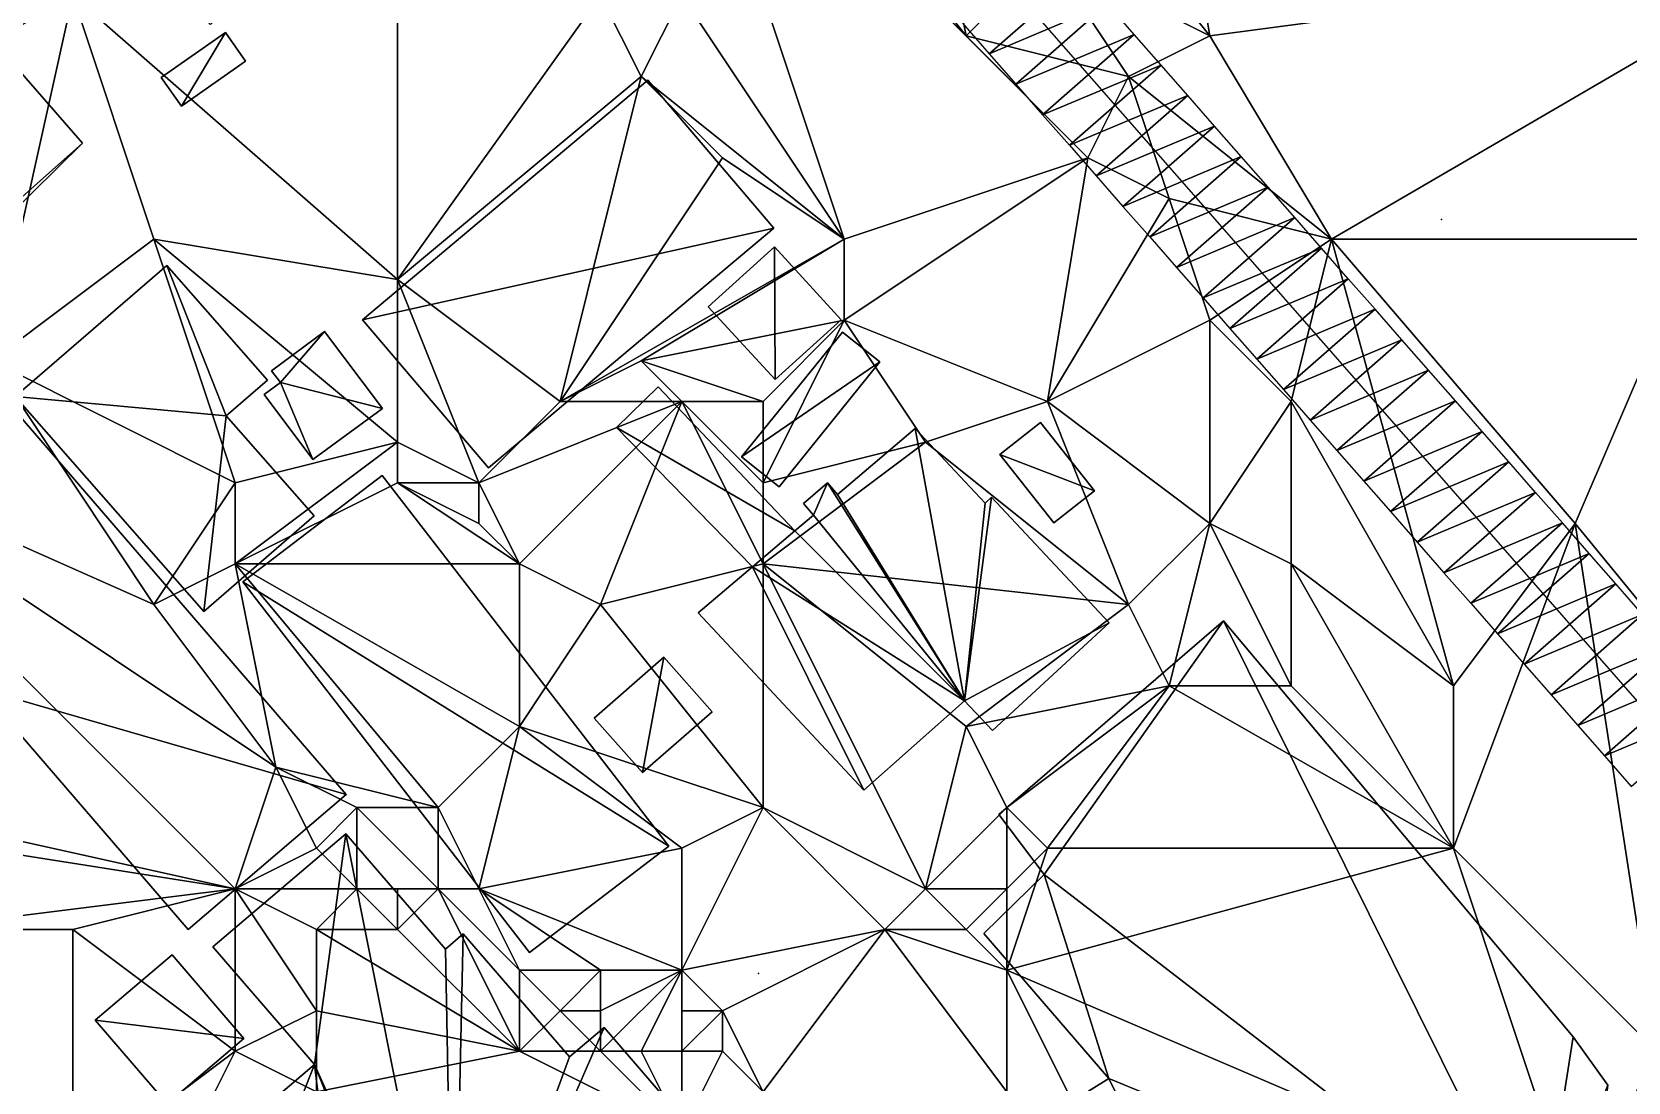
# Model space of a CAD drawing. Header units: metres. Extents: x -1103 to 901, y -902 to 905.
# Drawn here: x -180 to -101.4, y 326.5 to 378.2 of the extents above; entities that cross this region are included whole.
import ezdxf

# ---------------------------------------------------------------- set-up
doc = ezdxf.new("R2010")
doc.units = ezdxf.units.M
for name, color, linetype in [('OSM_BUILDING_FOOTPRINTS', 7, 'CONTINUOUS'), ('OSM_BUILDING_ROOFS', 1, 'CONTINUOUS'), ('OSM_BUILDING_WALLS', 8, 'CONTINUOUS'), ('OSM_ROAD_AXES', 2, 'CONTINUOUS'), ('OSM_ROAD_SURFACE', 9, 'CONTINUOUS'), ('OSM_TERRAIN', 3, 'CONTINUOUS'), ('OSM_TREES', 3, 'CONTINUOUS')]:
    doc.layers.add(name, color=color, linetype=linetype)

msp = doc.modelspace()

# ---------------------------------------------------------------- linework, layer by layer
at = {"layer": 'OSM_BUILDING_FOOTPRINTS'}
for points in [[(-209.094, 395.79, 10.701), (-196.459, 406.705, 10.701), (-189.794, 413.031, 10.701), (-185.638, 415.762, 10.701), (-183.195, 416.127, 10.701), (-180, 414.579, 10.701), (-178.187, 413.186, 10.701), (-159.882, 388.757, 10.701), (-171.212, 378.56, 10.701), (-175.413, 383.614, 10.701), (-175.899, 383.448, 10.701), (-180.531, 389.155, 10.701), (-187.074, 383.68, 10.701), (-177.524, 372.721, 10.701), (-182.454, 367.866, 10.701), (-180.564, 365.367, 10.701), (-183.161, 363.232, 10.701), (-185.273, 365.864, 10.701), (-184.676, 366.362, 10.701), (-209.094, 395.79, 10.701)], [(-173.644, 375.961, 11.193), (-170.483, 378.173, 11.193), (-169.488, 376.757, 11.193), (-172.649, 374.546, 11.193), (-173.644, 375.961, 11.193)], [(-143.467, 368.53, 10.548), (-149.679, 375.818, 10.548), (-163.729, 364.029, 10.548), (-157.517, 356.73, 10.548), (-143.467, 368.53, 10.548)], [(-146.706, 364.67, 10.056), (-143.445, 367.623, 10.056), (-140.151, 364.029, 10.056), (-143.412, 361.076, 10.056), (-146.706, 364.67, 10.056)], [(-166.105, 354.363, 9.624), (-171.544, 349.652, 9.624), (-180.829, 360.246, 9.624), (-173.368, 366.705, 9.624), (-168.405, 361.054, 9.624), (-170.438, 359.295, 9.624), (-166.105, 354.363, 9.624)], [(-168.217, 361.518, 10.357), (-165.597, 363.454, 10.357), (-162.745, 359.66, 10.357), (-166.172, 357.139, 10.357), (-168.57, 360.346, 10.357), (-167.774, 360.932, 10.357), (-168.217, 361.518, 10.357)], [(-140.096, 363.42, 9.853), (-138.25, 361.961, 9.853), (-143.213, 355.801, 9.853), (-145.059, 357.272, 9.853), (-140.096, 363.42, 9.853)], [(-208.309, 342.253, 10.236), (-195.331, 327.235, 10.236), (-187.992, 333.484, 10.236), (-191.839, 337.929, 10.236), (-182.542, 345.848, 10.236), (-172.318, 334.003, 10.236), (-164.525, 340.65, 10.236), (-183.394, 362.491, 10.236), (-187.24, 359.207, 10.236), (-189.274, 361.573, 10.236), (-191.794, 359.428, 10.236), (-190.258, 357.647, 10.236), (-208.309, 342.253, 10.236)], [(-147.192, 349.586, 9.204), (-139.035, 340.86, 9.204), (-134.082, 345.262, 9.204), (-132.701, 343.791, 9.204), (-126.953, 349.099, 9.204), (-132.756, 355.292, 9.204), (-133.066, 354.993, 9.204), (-136.514, 358.676, 9.204), (-140.339, 355.414, 9.204), (-140.836, 355.989, 9.204), (-142.008, 354.982, 9.204), (-141.522, 354.407, 9.204), (-142.439, 353.633, 9.204), (-149.16, 360.722, 9.204), (-151.216, 358.72, 9.204), (-144.528, 351.853, 9.204), (-147.192, 349.586, 9.204)], [(-130.335, 358.964, 9.679), (-127.671, 355.602, 9.679), (-129.683, 354.031, 9.679), (-132.347, 357.382, 9.679), (-130.335, 358.964, 9.679)], [(-162.756, 356.354, 9.166), (-148.64, 338.095, 9.166), (-155.505, 332.864, 9.166), (-169.62, 351.123, 9.166), (-162.756, 356.354, 9.166)], [(-132.391, 339.666, 10.545), (-121.326, 349.199, 10.545), (-104.105, 328.717, 10.545), (-102.402, 326.34, 10.545), (-103.22, 320.202, 10.545), (-105.796, 317.935, 10.545), (-105.232, 317.459, 10.545), (-107.774, 315.546, 10.545), (-108.217, 315.734, 10.545), (-118.143, 307.672, 10.545), (-121.724, 311.653, 10.545), (-123.106, 310.426, 10.545), (-128.357, 317.15, 10.545), (-126.091, 319.372, 10.545), (-127.638, 321.02, 10.545), (-125.096, 322.867, 10.545), (-127.97, 326.041, 10.545), (-126.975, 326.66, 10.545), (-133.121, 333.793, 10.545), (-130.158, 336.713, 10.545), (-132.391, 339.666, 10.545)], [(-152.321, 344.41, 9.038), (-148.895, 347.407, 9.038), (-146.507, 344.72, 9.038), (-149.934, 341.723, 9.038), (-152.321, 344.41, 9.038)], [(-173.345, 325.411, 10.371), (-176.894, 329.525, 10.371), (-173.102, 332.754, 10.371), (-169.565, 328.629, 10.371), (-173.345, 325.411, 10.371)]]:
    msp.add_polyline3d(points, close=True, dxfattribs=at)
msp.add_polyline3d([(-189.296, 307.561, 10.468), (-166.094, 327.346, 10.468), (-171.102, 333.141, 10.468), (-164.547, 338.715, 10.468), (-159.639, 333.03, 10.468), (-158.766, 333.782, 10.468), (-153.537, 327.733, 10.468), (-151.835, 329.171, 10.468), (-146.507, 323, 10.468)], dxfattribs=at)
at = {"layer": 'OSM_BUILDING_ROOFS'}
for points in [[(-184.676, 366.362, 28.701), (-177.524, 372.721, 28.701), (-187.074, 383.68, 28.701)], [(-170.483, 378.173, 21.193), (-173.644, 375.961, 21.193), (-172.649, 374.546, 21.193)], [(-170.483, 378.173, 21.193), (-172.649, 374.546, 21.193), (-169.488, 376.757, 21.193)], [(-163.729, 364.029, 15.748), (-143.467, 368.53, 15.748), (-149.679, 375.818, 15.748)], [(-184.676, 366.362, 28.701), (-182.454, 367.866, 28.701), (-177.524, 372.721, 28.701)], [(-163.729, 364.029, 15.748), (-157.517, 356.73, 15.748), (-143.467, 368.53, 15.748)], [(-143.445, 367.623, 15.256), (-146.706, 364.67, 15.256), (-143.412, 361.076, 15.256)], [(-143.445, 367.623, 15.256), (-143.412, 361.076, 15.256), (-140.151, 364.029, 15.256)], [(-170.438, 359.295, 14.824), (-173.368, 366.705, 14.824), (-180.829, 360.246, 14.824)], [(-170.438, 359.295, 14.824), (-168.405, 361.054, 14.824), (-173.368, 366.705, 14.824)], [(-165.597, 363.454, 20.357), (-168.217, 361.518, 20.357), (-167.774, 360.932, 20.357)], [(-167.774, 360.932, 20.357), (-162.745, 359.66, 20.357), (-165.597, 363.454, 20.357)], [(-138.25, 361.961, 19.853), (-140.096, 363.42, 19.853), (-145.059, 357.272, 19.853)], [(-182.542, 345.848, 15.436), (-164.525, 340.65, 15.436), (-183.394, 362.491, 15.436)], [(-138.25, 361.961, 19.853), (-145.059, 357.272, 19.853), (-143.213, 355.801, 19.853)], [(-167.774, 360.932, 20.357), (-168.57, 360.346, 20.357), (-166.172, 357.139, 20.357)], [(-167.774, 360.932, 20.357), (-166.172, 357.139, 20.357), (-162.745, 359.66, 20.357)], [(-170.438, 359.295, 14.824), (-180.829, 360.246, 14.824), (-171.544, 349.652, 14.824)], [(-142.439, 353.633, 14.404), (-149.16, 360.722, 14.404), (-151.216, 358.72, 14.404)], [(-171.544, 349.652, 14.824), (-166.105, 354.363, 14.824), (-170.438, 359.295, 14.824)], [(-142.439, 353.633, 14.404), (-151.216, 358.72, 14.404), (-144.528, 351.853, 14.404)], [(-134.082, 345.262, 14.404), (-136.514, 358.676, 14.404), (-140.339, 355.414, 14.404)], [(-134.082, 345.262, 14.404), (-133.066, 354.993, 14.404), (-136.514, 358.676, 14.404)], [(-127.671, 355.602, 19.679), (-130.335, 358.964, 19.679), (-132.347, 357.382, 19.679)], [(-127.671, 355.602, 19.679), (-132.347, 357.382, 19.679), (-129.683, 354.031, 19.679)], [(-148.64, 338.095, 19.166), (-162.756, 356.354, 19.166), (-169.62, 351.123, 19.166)], [(-140.836, 355.989, 14.404), (-142.008, 354.982, 14.404), (-141.522, 354.407, 14.404)], [(-134.082, 345.262, 14.404), (-140.836, 355.989, 14.404), (-141.522, 354.407, 14.404)], [(-134.082, 345.262, 14.404), (-140.339, 355.414, 14.404), (-140.836, 355.989, 14.404)], [(-134.082, 345.262, 14.404), (-126.953, 349.099, 14.404), (-132.756, 355.292, 14.404)], [(-134.082, 345.262, 14.404), (-132.756, 355.292, 14.404), (-133.066, 354.993, 14.404)], [(-134.082, 345.262, 14.404), (-141.522, 354.407, 14.404), (-142.439, 353.633, 14.404)], [(-142.439, 353.633, 14.404), (-144.528, 351.853, 14.404), (-134.082, 345.262, 14.404)], [(-144.528, 351.853, 14.404), (-147.192, 349.586, 14.404), (-139.035, 340.86, 14.404)], [(-144.528, 351.853, 14.404), (-139.035, 340.86, 14.404), (-134.082, 345.262, 14.404)], [(-148.64, 338.095, 19.166), (-169.62, 351.123, 19.166), (-155.505, 332.864, 19.166)], [(-134.082, 345.262, 14.404), (-132.701, 343.791, 14.404), (-126.953, 349.099, 14.404)], [(-121.326, 349.199, 20.545), (-132.391, 339.666, 20.545), (-130.158, 336.713, 20.545)], [(-105.796, 317.935, 20.545), (-121.326, 349.199, 20.545), (-130.158, 336.713, 20.545)], [(-105.796, 317.935, 20.545), (-104.105, 328.717, 20.545), (-121.326, 349.199, 20.545)], [(-148.895, 347.407, 19.038), (-152.321, 344.41, 19.038), (-149.934, 341.723, 19.038)], [(-148.895, 347.407, 19.038), (-149.934, 341.723, 19.038), (-146.507, 344.72, 19.038)], [(-182.542, 345.848, 15.436), (-172.318, 334.003, 15.436), (-164.525, 340.65, 15.436)], [(-164.547, 338.715, 34.868), (-171.102, 333.141, 34.868), (-166.094, 327.346, 34.868)], [(-159.252, 312.129, 34.868), (-164.547, 338.715, 34.868), (-166.094, 327.346, 34.868)], [(-159.252, 312.129, 34.868), (-159.639, 333.03, 34.868), (-164.547, 338.715, 34.868)], [(-130.158, 336.713, 20.545), (-133.121, 333.793, 20.545), (-126.975, 326.66, 20.545)], [(-105.796, 317.935, 20.545), (-130.158, 336.713, 20.545), (-126.975, 326.66, 20.545)], [(-159.252, 312.129, 34.868), (-158.766, 333.782, 34.868), (-159.639, 333.03, 34.868)], [(-159.252, 312.129, 34.868), (-153.537, 327.733, 34.868), (-158.766, 333.782, 34.868)], [(-176.894, 329.525, 20.371), (-169.565, 328.629, 20.371), (-173.102, 332.754, 20.371)], [(-176.894, 329.525, 20.371), (-173.345, 325.411, 20.371), (-169.565, 328.629, 20.371)], [(-159.252, 312.129, 34.868), (-146.507, 323, 34.868), (-151.835, 329.171, 34.868)], [(-159.252, 312.129, 34.868), (-151.835, 329.171, 34.868), (-153.537, 327.733, 34.868)], [(-105.796, 317.935, 20.545), (-102.402, 326.34, 20.545), (-104.105, 328.717, 20.545)], [(-166.094, 327.346, 34.868), (-189.296, 307.561, 34.868), (-178.718, 295.319, 34.868)], [(-166.094, 327.346, 34.868), (-178.718, 295.319, 34.868), (-163.751, 308.081, 34.868)], [(-166.094, 327.346, 34.868), (-163.751, 308.081, 34.868), (-153.736, 296.48, 34.868)], [(-159.252, 312.129, 34.868), (-166.094, 327.346, 34.868), (-153.736, 296.48, 34.868)], [(-126.975, 326.66, 20.545), (-127.97, 326.041, 20.545), (-125.096, 322.867, 20.545)], [(-105.796, 317.935, 20.545), (-126.975, 326.66, 20.545), (-125.096, 322.867, 20.545)]]:
    msp.add_3dface(points, dxfattribs=at)
at = {"layer": 'OSM_BUILDING_WALLS'}
for points in [[(-177.524, 372.721, 10.701), (-187.074, 383.68, 10.701), (-187.074, 383.68, 28.701)], [(-177.524, 372.721, 10.701), (-187.074, 383.68, 28.701), (-177.524, 372.721, 28.701)], [(-170.483, 378.173, 11.193), (-173.644, 375.961, 11.193), (-173.644, 375.961, 21.193)], [(-170.483, 378.173, 11.193), (-173.644, 375.961, 21.193), (-170.483, 378.173, 21.193)], [(-169.488, 376.757, 11.193), (-170.483, 378.173, 11.193), (-170.483, 378.173, 21.193)], [(-169.488, 376.757, 11.193), (-170.483, 378.173, 21.193), (-169.488, 376.757, 21.193)], [(-172.649, 374.546, 11.193), (-169.488, 376.757, 11.193), (-169.488, 376.757, 21.193)], [(-172.649, 374.546, 11.193), (-169.488, 376.757, 21.193), (-172.649, 374.546, 21.193)], [(-173.644, 375.961, 11.193), (-172.649, 374.546, 11.193), (-172.649, 374.546, 21.193)], [(-173.644, 375.961, 11.193), (-172.649, 374.546, 21.193), (-173.644, 375.961, 21.193)], [(-149.679, 375.818, 10.548), (-163.729, 364.029, 10.548), (-163.729, 364.029, 15.748)], [(-149.679, 375.818, 10.548), (-163.729, 364.029, 15.748), (-149.679, 375.818, 15.748)], [(-143.467, 368.53, 10.548), (-149.679, 375.818, 10.548), (-149.679, 375.818, 15.748)], [(-143.467, 368.53, 10.548), (-149.679, 375.818, 15.748), (-143.467, 368.53, 15.748)], [(-182.454, 367.866, 10.701), (-177.524, 372.721, 10.701), (-177.524, 372.721, 28.701)], [(-182.454, 367.866, 10.701), (-177.524, 372.721, 28.701), (-182.454, 367.866, 28.701)], [(-157.517, 356.73, 10.548), (-143.467, 368.53, 10.548), (-143.467, 368.53, 15.748)], [(-157.517, 356.73, 10.548), (-143.467, 368.53, 15.748), (-157.517, 356.73, 15.748)], [(-143.445, 367.623, 10.056), (-146.706, 364.67, 10.056), (-146.706, 364.67, 15.256)], [(-143.445, 367.623, 10.056), (-146.706, 364.67, 15.256), (-143.445, 367.623, 15.256)], [(-140.151, 364.029, 10.056), (-143.445, 367.623, 10.056), (-143.445, 367.623, 15.256)], [(-140.151, 364.029, 10.056), (-143.445, 367.623, 15.256), (-140.151, 364.029, 15.256)], [(-173.368, 366.705, 9.624), (-180.829, 360.246, 9.624), (-180.829, 360.246, 14.824)], [(-173.368, 366.705, 9.624), (-180.829, 360.246, 14.824), (-173.368, 366.705, 14.824)], [(-168.405, 361.054, 9.624), (-173.368, 366.705, 9.624), (-173.368, 366.705, 14.824)], [(-168.405, 361.054, 9.624), (-173.368, 366.705, 14.824), (-168.405, 361.054, 14.824)], [(-163.729, 364.029, 10.548), (-157.517, 356.73, 10.548), (-157.517, 356.73, 15.748)], [(-163.729, 364.029, 10.548), (-157.517, 356.73, 15.748), (-163.729, 364.029, 15.748)], [(-146.706, 364.67, 10.056), (-143.412, 361.076, 10.056), (-143.412, 361.076, 15.256)], [(-146.706, 364.67, 10.056), (-143.412, 361.076, 15.256), (-146.706, 364.67, 15.256)], [(-143.412, 361.076, 10.056), (-140.151, 364.029, 10.056), (-140.151, 364.029, 15.256)], [(-143.412, 361.076, 10.056), (-140.151, 364.029, 15.256), (-143.412, 361.076, 15.256)], [(-165.597, 363.454, 10.357), (-168.217, 361.518, 10.357), (-168.217, 361.518, 20.357)], [(-165.597, 363.454, 10.357), (-168.217, 361.518, 20.357), (-165.597, 363.454, 20.357)], [(-162.745, 359.66, 10.357), (-165.597, 363.454, 10.357), (-165.597, 363.454, 20.357)], [(-162.745, 359.66, 10.357), (-165.597, 363.454, 20.357), (-162.745, 359.66, 20.357)], [(-140.096, 363.42, 9.853), (-145.059, 357.272, 9.853), (-145.059, 357.272, 19.853)], [(-140.096, 363.42, 9.853), (-145.059, 357.272, 19.853), (-140.096, 363.42, 19.853)], [(-138.25, 361.961, 9.853), (-140.096, 363.42, 9.853), (-140.096, 363.42, 19.853)], [(-138.25, 361.961, 9.853), (-140.096, 363.42, 19.853), (-138.25, 361.961, 19.853)], [(-164.525, 340.65, 10.236), (-183.394, 362.491, 10.236), (-183.394, 362.491, 15.436)], [(-164.525, 340.65, 10.236), (-183.394, 362.491, 15.436), (-164.525, 340.65, 15.436)], [(-143.213, 355.801, 9.853), (-138.25, 361.961, 9.853), (-138.25, 361.961, 19.853)], [(-143.213, 355.801, 9.853), (-138.25, 361.961, 19.853), (-143.213, 355.801, 19.853)], [(-170.438, 359.295, 9.624), (-168.405, 361.054, 9.624), (-168.405, 361.054, 14.824)], [(-170.438, 359.295, 9.624), (-168.405, 361.054, 14.824), (-170.438, 359.295, 14.824)], [(-167.774, 360.932, 10.357), (-168.57, 360.346, 10.357), (-168.57, 360.346, 20.357)], [(-167.774, 360.932, 10.357), (-168.57, 360.346, 20.357), (-167.774, 360.932, 20.357)], [(-168.217, 361.518, 10.357), (-167.774, 360.932, 10.357), (-167.774, 360.932, 20.357)], [(-168.217, 361.518, 10.357), (-167.774, 360.932, 20.357), (-168.217, 361.518, 20.357)], [(-180.829, 360.246, 9.624), (-171.544, 349.652, 9.624), (-171.544, 349.652, 14.824)], [(-180.829, 360.246, 9.624), (-171.544, 349.652, 14.824), (-180.829, 360.246, 14.824)], [(-168.57, 360.346, 10.357), (-166.172, 357.139, 10.357), (-166.172, 357.139, 20.357)], [(-168.57, 360.346, 10.357), (-166.172, 357.139, 20.357), (-168.57, 360.346, 20.357)], [(-149.16, 360.722, 9.204), (-151.216, 358.72, 9.204), (-151.216, 358.72, 14.404)], [(-149.16, 360.722, 9.204), (-151.216, 358.72, 14.404), (-149.16, 360.722, 14.404)], [(-142.439, 353.633, 9.204), (-149.16, 360.722, 9.204), (-149.16, 360.722, 14.404)], [(-142.439, 353.633, 9.204), (-149.16, 360.722, 14.404), (-142.439, 353.633, 14.404)], [(-166.105, 354.363, 9.624), (-170.438, 359.295, 9.624), (-170.438, 359.295, 14.824)], [(-166.105, 354.363, 9.624), (-170.438, 359.295, 14.824), (-166.105, 354.363, 14.824)], [(-166.172, 357.139, 10.357), (-162.745, 359.66, 10.357), (-162.745, 359.66, 20.357)], [(-166.172, 357.139, 10.357), (-162.745, 359.66, 20.357), (-166.172, 357.139, 20.357)], [(-151.216, 358.72, 9.204), (-144.528, 351.853, 9.204), (-144.528, 351.853, 14.404)], [(-151.216, 358.72, 9.204), (-144.528, 351.853, 14.404), (-151.216, 358.72, 14.404)], [(-136.514, 358.676, 9.204), (-140.339, 355.414, 9.204), (-140.339, 355.414, 14.404)], [(-136.514, 358.676, 9.204), (-140.339, 355.414, 14.404), (-136.514, 358.676, 14.404)], [(-133.066, 354.993, 9.204), (-136.514, 358.676, 9.204), (-136.514, 358.676, 14.404)], [(-133.066, 354.993, 9.204), (-136.514, 358.676, 14.404), (-133.066, 354.993, 14.404)], [(-130.335, 358.964, 9.679), (-132.347, 357.382, 9.679), (-132.347, 357.382, 19.679)], [(-130.335, 358.964, 9.679), (-132.347, 357.382, 19.679), (-130.335, 358.964, 19.679)], [(-127.671, 355.602, 9.679), (-130.335, 358.964, 9.679), (-130.335, 358.964, 19.679)], [(-127.671, 355.602, 9.679), (-130.335, 358.964, 19.679), (-127.671, 355.602, 19.679)], [(-145.059, 357.272, 9.853), (-143.213, 355.801, 9.853), (-143.213, 355.801, 19.853)], [(-145.059, 357.272, 9.853), (-143.213, 355.801, 19.853), (-145.059, 357.272, 19.853)], [(-132.347, 357.382, 9.679), (-129.683, 354.031, 9.679), (-129.683, 354.031, 19.679)], [(-132.347, 357.382, 9.679), (-129.683, 354.031, 19.679), (-132.347, 357.382, 19.679)], [(-162.756, 356.354, 9.166), (-169.62, 351.123, 9.166), (-169.62, 351.123, 19.166)], [(-162.756, 356.354, 9.166), (-169.62, 351.123, 19.166), (-162.756, 356.354, 19.166)], [(-148.64, 338.095, 9.166), (-162.756, 356.354, 9.166), (-162.756, 356.354, 19.166)], [(-148.64, 338.095, 9.166), (-162.756, 356.354, 19.166), (-148.64, 338.095, 19.166)], [(-140.836, 355.989, 9.204), (-142.008, 354.982, 9.204), (-142.008, 354.982, 14.404)], [(-140.836, 355.989, 9.204), (-142.008, 354.982, 14.404), (-140.836, 355.989, 14.404)], [(-140.339, 355.414, 9.204), (-140.836, 355.989, 9.204), (-140.836, 355.989, 14.404)], [(-140.339, 355.414, 9.204), (-140.836, 355.989, 14.404), (-140.339, 355.414, 14.404)], [(-129.683, 354.031, 9.679), (-127.671, 355.602, 9.679), (-127.671, 355.602, 19.679)], [(-129.683, 354.031, 9.679), (-127.671, 355.602, 19.679), (-129.683, 354.031, 19.679)], [(-142.008, 354.982, 9.204), (-141.522, 354.407, 9.204), (-141.522, 354.407, 14.404)], [(-142.008, 354.982, 9.204), (-141.522, 354.407, 14.404), (-142.008, 354.982, 14.404)], [(-132.756, 355.292, 9.204), (-133.066, 354.993, 9.204), (-133.066, 354.993, 14.404)], [(-132.756, 355.292, 9.204), (-133.066, 354.993, 14.404), (-132.756, 355.292, 14.404)], [(-126.953, 349.099, 9.204), (-132.756, 355.292, 9.204), (-132.756, 355.292, 14.404)], [(-126.953, 349.099, 9.204), (-132.756, 355.292, 14.404), (-126.953, 349.099, 14.404)], [(-171.544, 349.652, 9.624), (-166.105, 354.363, 9.624), (-166.105, 354.363, 14.824)], [(-171.544, 349.652, 9.624), (-166.105, 354.363, 14.824), (-171.544, 349.652, 14.824)], [(-141.522, 354.407, 9.204), (-142.439, 353.633, 9.204), (-142.439, 353.633, 14.404)], [(-141.522, 354.407, 9.204), (-142.439, 353.633, 14.404), (-141.522, 354.407, 14.404)], [(-144.528, 351.853, 9.204), (-147.192, 349.586, 9.204), (-147.192, 349.586, 14.404)], [(-144.528, 351.853, 9.204), (-147.192, 349.586, 14.404), (-144.528, 351.853, 14.404)], [(-169.62, 351.123, 9.166), (-155.505, 332.864, 9.166), (-155.505, 332.864, 19.166)], [(-169.62, 351.123, 9.166), (-155.505, 332.864, 19.166), (-169.62, 351.123, 19.166)], [(-147.192, 349.586, 9.204), (-139.035, 340.86, 9.204), (-139.035, 340.86, 14.404)], [(-147.192, 349.586, 9.204), (-139.035, 340.86, 14.404), (-147.192, 349.586, 14.404)], [(-132.701, 343.791, 9.204), (-126.953, 349.099, 9.204), (-126.953, 349.099, 14.404)], [(-132.701, 343.791, 9.204), (-126.953, 349.099, 14.404), (-132.701, 343.791, 14.404)], [(-121.326, 349.199, 10.545), (-132.391, 339.666, 10.545), (-132.391, 339.666, 20.545)], [(-121.326, 349.199, 10.545), (-132.391, 339.666, 20.545), (-121.326, 349.199, 20.545)], [(-104.105, 328.717, 10.545), (-121.326, 349.199, 10.545), (-121.326, 349.199, 20.545)], [(-104.105, 328.717, 10.545), (-121.326, 349.199, 20.545), (-104.105, 328.717, 20.545)], [(-148.895, 347.407, 9.038), (-152.321, 344.41, 9.038), (-152.321, 344.41, 19.038)], [(-148.895, 347.407, 9.038), (-152.321, 344.41, 19.038), (-148.895, 347.407, 19.038)], [(-146.507, 344.72, 9.038), (-148.895, 347.407, 9.038), (-148.895, 347.407, 19.038)], [(-146.507, 344.72, 9.038), (-148.895, 347.407, 19.038), (-146.507, 344.72, 19.038)], [(-182.542, 345.848, 10.236), (-172.318, 334.003, 10.236), (-172.318, 334.003, 15.436)], [(-182.542, 345.848, 10.236), (-172.318, 334.003, 15.436), (-182.542, 345.848, 15.436)], [(-139.035, 340.86, 9.204), (-134.082, 345.262, 9.204), (-134.082, 345.262, 14.404)], [(-139.035, 340.86, 9.204), (-134.082, 345.262, 14.404), (-139.035, 340.86, 14.404)], [(-134.082, 345.262, 9.204), (-132.701, 343.791, 9.204), (-132.701, 343.791, 14.404)], [(-134.082, 345.262, 9.204), (-132.701, 343.791, 14.404), (-134.082, 345.262, 14.404)], [(-152.321, 344.41, 9.038), (-149.934, 341.723, 9.038), (-149.934, 341.723, 19.038)], [(-152.321, 344.41, 9.038), (-149.934, 341.723, 19.038), (-152.321, 344.41, 19.038)], [(-149.934, 341.723, 9.038), (-146.507, 344.72, 9.038), (-146.507, 344.72, 19.038)], [(-149.934, 341.723, 9.038), (-146.507, 344.72, 19.038), (-149.934, 341.723, 19.038)], [(-172.318, 334.003, 10.236), (-164.525, 340.65, 10.236), (-164.525, 340.65, 15.436)], [(-172.318, 334.003, 10.236), (-164.525, 340.65, 15.436), (-172.318, 334.003, 15.436)], [(-132.391, 339.666, 10.545), (-130.158, 336.713, 10.545), (-130.158, 336.713, 20.545)], [(-132.391, 339.666, 10.545), (-130.158, 336.713, 20.545), (-132.391, 339.666, 20.545)], [(-164.547, 338.715, 10.468), (-171.102, 333.141, 10.468), (-171.102, 333.141, 34.868)], [(-164.547, 338.715, 10.468), (-171.102, 333.141, 34.868), (-164.547, 338.715, 34.868)], [(-159.639, 333.03, 10.468), (-164.547, 338.715, 10.468), (-164.547, 338.715, 34.868)], [(-159.639, 333.03, 10.468), (-164.547, 338.715, 34.868), (-159.639, 333.03, 34.868)], [(-155.505, 332.864, 9.166), (-148.64, 338.095, 9.166), (-148.64, 338.095, 19.166)], [(-155.505, 332.864, 9.166), (-148.64, 338.095, 19.166), (-155.505, 332.864, 19.166)], [(-130.158, 336.713, 10.545), (-133.121, 333.793, 10.545), (-133.121, 333.793, 20.545)], [(-130.158, 336.713, 10.545), (-133.121, 333.793, 20.545), (-130.158, 336.713, 20.545)], [(-158.766, 333.782, 10.468), (-159.639, 333.03, 10.468), (-159.639, 333.03, 34.868)], [(-158.766, 333.782, 10.468), (-159.639, 333.03, 34.868), (-158.766, 333.782, 34.868)], [(-153.537, 327.733, 10.468), (-158.766, 333.782, 10.468), (-158.766, 333.782, 34.868)], [(-153.537, 327.733, 10.468), (-158.766, 333.782, 34.868), (-153.537, 327.733, 34.868)], [(-133.121, 333.793, 10.545), (-126.975, 326.66, 10.545), (-126.975, 326.66, 20.545)], [(-133.121, 333.793, 10.545), (-126.975, 326.66, 20.545), (-133.121, 333.793, 20.545)], [(-173.102, 332.754, 10.371), (-176.894, 329.525, 10.371), (-176.894, 329.525, 20.371)], [(-173.102, 332.754, 10.371), (-176.894, 329.525, 20.371), (-173.102, 332.754, 20.371)], [(-169.565, 328.629, 10.371), (-173.102, 332.754, 10.371), (-173.102, 332.754, 20.371)], [(-169.565, 328.629, 10.371), (-173.102, 332.754, 20.371), (-169.565, 328.629, 20.371)], [(-171.102, 333.141, 10.468), (-166.094, 327.346, 10.468), (-166.094, 327.346, 34.868)], [(-171.102, 333.141, 10.468), (-166.094, 327.346, 34.868), (-171.102, 333.141, 34.868)], [(-176.894, 329.525, 10.371), (-173.345, 325.411, 10.371), (-173.345, 325.411, 20.371)], [(-176.894, 329.525, 10.371), (-173.345, 325.411, 20.371), (-176.894, 329.525, 20.371)], [(-173.345, 325.411, 10.371), (-169.565, 328.629, 10.371), (-169.565, 328.629, 20.371)], [(-173.345, 325.411, 10.371), (-169.565, 328.629, 20.371), (-173.345, 325.411, 20.371)], [(-151.835, 329.171, 10.468), (-153.537, 327.733, 10.468), (-153.537, 327.733, 34.868)], [(-151.835, 329.171, 10.468), (-153.537, 327.733, 34.868), (-151.835, 329.171, 34.868)], [(-146.507, 323, 10.468), (-151.835, 329.171, 10.468), (-151.835, 329.171, 34.868)], [(-146.507, 323, 10.468), (-151.835, 329.171, 34.868), (-146.507, 323, 34.868)], [(-102.402, 326.34, 10.545), (-104.105, 328.717, 10.545), (-104.105, 328.717, 20.545)], [(-102.402, 326.34, 10.545), (-104.105, 328.717, 20.545), (-102.402, 326.34, 20.545)], [(-166.094, 327.346, 10.468), (-189.296, 307.561, 10.468), (-189.296, 307.561, 34.868)], [(-166.094, 327.346, 10.468), (-189.296, 307.561, 34.868), (-166.094, 327.346, 34.868)], [(-126.975, 326.66, 10.545), (-127.97, 326.041, 10.545), (-127.97, 326.041, 20.545)], [(-126.975, 326.66, 10.545), (-127.97, 326.041, 20.545), (-126.975, 326.66, 20.545)]]:
    msp.add_3dface(points, dxfattribs=at)
at = {"layer": 'OSM_ROAD_AXES'}
msp.add_polyline3d([(-77.255, 318.222, 13.765), (-85.811, 327.988, 13.455), (-182.001, 437.737, 14.897), (-212.233, 474.475, 11.147), (-217.937, 481.641, 10.915), (-283.232, 563.809, 11.554), (-321.368, 609.272, 10.548), (-364.921, 661.205, 12.399), (-420.401, 724.705, 8.35), (-452.535, 763.666, 7.695)], dxfattribs=at)
at = {"layer": 'OSM_ROAD_SURFACE'}
for points in [[(-128.355, 381.081, 14.394), (-134.185, 378.63, 14.62), (-132.868, 377.126, 14.398)], [(-127.038, 379.578, 14.194), (-128.355, 381.081, 14.394), (-132.868, 377.126, 14.398)], [(-127.038, 379.578, 14.194), (-132.868, 377.126, 14.398), (-131.55, 375.623, 14.166)], [(-125.72, 378.074, 13.995), (-127.038, 379.578, 14.194), (-131.55, 375.623, 14.166)], [(-125.72, 378.074, 13.995), (-131.55, 375.623, 14.166), (-130.232, 374.119, 13.796)], [(-124.402, 376.571, 13.798), (-125.72, 378.074, 13.995), (-130.232, 374.119, 13.796)], [(-124.402, 376.571, 13.798), (-130.232, 374.119, 13.796), (-128.915, 372.616, 13.625)], [(-123.085, 375.067, 13.612), (-124.402, 376.571, 13.798), (-128.915, 372.616, 13.625)], [(-123.085, 375.067, 13.612), (-128.915, 372.616, 13.625), (-127.597, 371.113, 13.405)], [(-121.767, 373.564, 13.427), (-123.085, 375.067, 13.612), (-127.597, 371.113, 13.405)], [(-121.767, 373.564, 13.427), (-127.597, 371.113, 13.405), (-126.279, 369.609, 13.099)], [(-120.449, 372.06, 13.241), (-121.767, 373.564, 13.427), (-126.279, 369.609, 13.099)], [(-120.449, 372.06, 13.241), (-126.279, 369.609, 13.099), (-124.962, 368.106, 12.817)], [(-119.132, 370.557, 13.056), (-120.449, 372.06, 13.241), (-124.962, 368.106, 12.817)], [(-119.132, 370.557, 13.056), (-124.962, 368.106, 12.817), (-123.644, 366.602, 12.827)], [(-117.814, 369.054, 12.911), (-119.132, 370.557, 13.056), (-123.644, 366.602, 12.827)], [(-117.814, 369.054, 12.911), (-123.644, 366.602, 12.827), (-122.326, 365.099, 12.832)], [(-116.496, 367.55, 12.804), (-117.814, 369.054, 12.911), (-122.326, 365.099, 12.832)], [(-116.496, 367.55, 12.804), (-122.326, 365.099, 12.832), (-121.009, 363.595, 12.758)], [(-115.179, 366.047, 12.775), (-116.496, 367.55, 12.804), (-121.009, 363.595, 12.758)], [(-115.179, 366.047, 12.775), (-121.009, 363.595, 12.758), (-119.691, 362.092, 12.684)], [(-113.861, 364.543, 12.744), (-115.179, 366.047, 12.775), (-119.691, 362.092, 12.684)], [(-113.861, 364.543, 12.744), (-119.691, 362.092, 12.684), (-118.373, 360.589, 12.61)], [(-112.543, 363.04, 12.714), (-113.861, 364.543, 12.744), (-118.373, 360.589, 12.61)], [(-112.543, 363.04, 12.714), (-118.373, 360.589, 12.61), (-117.056, 359.085, 12.584)], [(-111.226, 361.537, 12.683), (-112.543, 363.04, 12.714), (-117.056, 359.085, 12.584)], [(-111.226, 361.537, 12.683), (-117.056, 359.085, 12.584), (-115.738, 357.582, 12.58)], [(-109.908, 360.033, 12.652), (-111.226, 361.537, 12.683), (-115.738, 357.582, 12.58)], [(-109.908, 360.033, 12.652), (-115.738, 357.582, 12.58), (-114.42, 356.078, 12.575)], [(-108.59, 358.53, 12.621), (-109.908, 360.033, 12.652), (-114.42, 356.078, 12.575)], [(-108.59, 358.53, 12.621), (-114.42, 356.078, 12.575), (-113.103, 354.575, 12.57)], [(-107.273, 357.026, 12.591), (-108.59, 358.53, 12.621), (-113.103, 354.575, 12.57)], [(-107.273, 357.026, 12.591), (-113.103, 354.575, 12.57), (-111.785, 353.072, 12.562)], [(-105.955, 355.523, 12.56), (-107.273, 357.026, 12.591), (-111.785, 353.072, 12.562)], [(-105.955, 355.523, 12.56), (-111.785, 353.072, 12.562), (-110.467, 351.568, 12.531)], [(-104.637, 354.02, 12.529), (-105.955, 355.523, 12.56), (-110.467, 351.568, 12.531)], [(-104.637, 354.02, 12.529), (-110.467, 351.568, 12.531), (-109.149, 350.065, 12.5)], [(-103.32, 352.516, 12.574), (-104.637, 354.02, 12.529), (-109.149, 350.065, 12.5)], [(-103.32, 352.516, 12.574), (-109.149, 350.065, 12.5), (-107.832, 348.561, 12.49)], [(-102.002, 351.013, 12.643), (-103.32, 352.516, 12.574), (-107.832, 348.561, 12.49)], [(-102.002, 351.013, 12.643), (-107.832, 348.561, 12.49), (-106.514, 347.058, 12.656)], [(-100.684, 349.509, 12.711), (-102.002, 351.013, 12.643), (-106.514, 347.058, 12.656)], [(-100.684, 349.509, 12.711), (-106.514, 347.058, 12.656), (-105.196, 345.555, 12.705)], [(-99.367, 348.006, 12.779), (-100.684, 349.509, 12.711), (-105.196, 345.555, 12.705)], [(-99.367, 348.006, 12.779), (-105.196, 345.555, 12.705), (-103.879, 344.051, 12.753)], [(-98.049, 346.502, 12.847), (-99.367, 348.006, 12.779), (-103.879, 344.051, 12.753)], [(-98.049, 346.502, 12.847), (-103.879, 344.051, 12.753), (-102.561, 342.548, 12.801)], [(-96.731, 344.999, 12.916), (-98.049, 346.502, 12.847), (-102.561, 342.548, 12.801)], [(-96.731, 344.999, 12.916), (-102.561, 342.548, 12.801), (-101.243, 341.044, 12.863)]]:
    msp.add_3dface(points, dxfattribs=at)
at = {"layer": 'OSM_TERRAIN'}
for points in [[(-140, 368, 12.676), (-128, 372, 13.514), (-148, 392, 15.722)], [(-148, 380, 14.136), (-140, 368, 12.676), (-148, 392, 15.722)], [(-128, 372, 13.514), (-134, 378, 14.523), (-148, 392, 15.722)], [(-148, 392, 15.722), (-134, 378, 14.523), (-142, 388, 15.616)], [(-122, 378, 14.208), (-124, 390, 16.361), (-130, 388, 15.82)], [(-122, 378, 14.208), (-92, 382, 14.234), (-124, 390, 16.361)], [(-192, 372, 12.85), (-178, 380, 13.115), (-184, 388, 12.839)], [(-134, 378, 14.523), (-136, 388, 15.191), (-142, 388, 15.616)], [(-130, 382, 14.403), (-136, 388, 15.191), (-134, 378, 14.523)], [(-122, 378, 14.208), (-130, 388, 15.82), (-130, 382, 14.403)], [(-162, 366, 12.707), (-162, 384, 14.037), (-178, 380, 13.115)], [(-162, 366, 12.707), (-152, 380, 14.026), (-162, 384, 14.037)], [(-134, 378, 14.523), (-126, 376, 13.514), (-130, 382, 14.403)], [(-126, 376, 13.514), (-122, 378, 14.208), (-130, 382, 14.403)], [(-116, 368, 12.759), (-92, 382, 14.234), (-122, 378, 14.208)], [(-98, 368, 12.961), (-92, 382, 14.234), (-116, 368, 12.759)], [(-192, 372, 12.85), (-182, 362, 12.711), (-178, 380, 13.115)], [(-182, 362, 12.711), (-174, 368, 12.524), (-178, 380, 13.115)], [(-174, 368, 12.524), (-162, 366, 12.707), (-178, 380, 13.115)], [(-162, 366, 12.707), (-150, 376, 12.79), (-152, 380, 14.026)], [(-150, 376, 12.79), (-148, 380, 14.136), (-152, 380, 14.026)], [(-150, 376, 12.79), (-140, 368, 12.676), (-148, 380, 14.136)], [(-128, 372, 13.514), (-126, 376, 13.514), (-134, 378, 14.523)], [(-126, 376, 13.514), (-116, 368, 12.759), (-122, 378, 14.208)], [(-162, 366, 12.707), (-154, 360, 12.709), (-150, 376, 12.79)], [(-154, 360, 12.709), (-146, 372, 12.751), (-150, 376, 12.79)], [(-146, 372, 12.751), (-140, 368, 12.676), (-150, 376, 12.79)], [(-124, 370, 12.975), (-126, 376, 13.514), (-128, 372, 13.514)], [(-124, 370, 12.975), (-116, 368, 12.759), (-126, 376, 13.514)], [(-154, 360, 12.709), (-140, 368, 12.676), (-146, 372, 12.751)], [(-140, 368, 12.676), (-140, 364, 12.042), (-128, 372, 13.514)], [(-140, 364, 12.042), (-130, 360, 11.797), (-128, 372, 13.514)], [(-130, 360, 11.797), (-124, 370, 12.975), (-128, 372, 13.514)], [(-130, 360, 11.797), (-122, 364, 12.74), (-124, 370, 12.975)], [(-122, 364, 12.74), (-116, 368, 12.759), (-124, 370, 12.975)], [(-170, 356, 12.407), (-174, 368, 12.524), (-182, 362, 12.711)], [(-170, 356, 12.407), (-162, 358, 12.285), (-174, 368, 12.524)], [(-174, 368, 12.524), (-162, 358, 12.285), (-162, 366, 12.707)], [(-150, 362, 12.494), (-140, 368, 12.676), (-154, 360, 12.709)], [(-150, 362, 12.494), (-140, 364, 12.042), (-140, 368, 12.676)], [(-122, 364, 12.74), (-118, 360, 12.534), (-116, 368, 12.759)], [(-110, 346, 12.396), (-116, 368, 12.759), (-118, 360, 12.534)], [(-110, 346, 12.396), (-104, 354, 12.475), (-116, 368, 12.759)], [(-104, 354, 12.475), (-98, 368, 12.961), (-116, 368, 12.759)], [(-104, 354, 12.475), (-86, 332, 13.437), (-98, 368, 12.961)], [(-162, 358, 12.285), (-158, 356, 12.498), (-162, 366, 12.707)], [(-162, 366, 12.707), (-158, 356, 12.498), (-154, 360, 12.709)], [(-144, 360, 12.035), (-140, 364, 12.042), (-150, 362, 12.494)], [(-144, 356, 11.922), (-140, 364, 12.042), (-144, 360, 12.035)], [(-144, 356, 11.922), (-136, 358, 11.338), (-140, 364, 12.042)], [(-136, 358, 11.338), (-130, 360, 11.797), (-140, 364, 12.042)], [(-130, 360, 11.797), (-122, 354, 11.771), (-122, 364, 12.74)], [(-122, 354, 11.771), (-118, 360, 12.534), (-122, 364, 12.74)], [(-174, 350, 12.72), (-182, 362, 12.711), (-192, 358, 12.753)], [(-182, 362, 12.711), (-174, 350, 12.72), (-170, 356, 12.407)], [(-148, 360, 11.491), (-150, 362, 12.494), (-154, 360, 12.709)], [(-148, 360, 11.491), (-144, 360, 12.035), (-150, 362, 12.494)], [(-156, 352, 11.438), (-148, 360, 11.491), (-158, 356, 12.498)], [(-158, 356, 12.498), (-148, 360, 11.491), (-154, 360, 12.709)], [(-156, 352, 11.438), (-152, 350, 11.083), (-148, 360, 11.491)], [(-152, 350, 11.083), (-144, 352, 11.328), (-148, 360, 11.491)], [(-144, 352, 11.328), (-144, 356, 11.922), (-148, 360, 11.491)], [(-148, 360, 11.491), (-144, 356, 11.922), (-144, 360, 12.035)], [(-126, 350, 11.448), (-130, 360, 11.797), (-136, 358, 11.338)], [(-126, 350, 11.448), (-122, 354, 11.771), (-130, 360, 11.797)], [(-118, 352, 11.875), (-118, 360, 12.534), (-122, 354, 11.771)], [(-118, 352, 11.875), (-110, 346, 12.396), (-118, 360, 12.534)], [(-206, 344, 12.72), (-170, 336, 12.72), (-192, 358, 12.753)], [(-170, 336, 12.72), (-168, 342, 12.72), (-192, 358, 12.753)], [(-168, 342, 12.72), (-174, 350, 12.72), (-192, 358, 12.753)], [(-170, 352, 11.75), (-162, 358, 12.285), (-170, 356, 12.407)], [(-170, 352, 11.75), (-162, 356, 11.73), (-162, 358, 12.285)], [(-162, 356, 11.73), (-158, 356, 12.498), (-162, 358, 12.285)], [(-144, 352, 11.328), (-126, 350, 11.448), (-136, 358, 11.338)], [(-144, 352, 11.328), (-136, 358, 11.338), (-144, 356, 11.922)], [(-174, 350, 12.72), (-170, 352, 11.75), (-170, 356, 12.407)], [(-170, 352, 11.75), (-156, 352, 11.438), (-162, 356, 11.73)], [(-156, 352, 11.438), (-158, 354, 11.927), (-162, 356, 11.73)], [(-158, 354, 11.927), (-158, 356, 12.498), (-162, 356, 11.73)], [(-156, 352, 11.438), (-158, 356, 12.498), (-158, 354, 11.927)], [(-124, 346, 12.792), (-122, 354, 11.771), (-126, 350, 11.448)], [(-124, 346, 12.792), (-118, 346, 12.689), (-122, 354, 11.771)], [(-118, 346, 12.689), (-118, 352, 11.875), (-122, 354, 11.771)], [(-110, 338, 12.776), (-100, 328, 13.11), (-104, 354, 12.475)], [(-110, 338, 12.776), (-104, 354, 12.475), (-110, 346, 12.396)], [(-100, 328, 13.11), (-86, 332, 13.437), (-104, 354, 12.475)], [(-174, 350, 12.72), (-168, 342, 12.72), (-170, 352, 11.75)], [(-160, 340, 11.534), (-156, 344, 11.497), (-170, 352, 11.75)], [(-168, 342, 12.72), (-160, 340, 11.534), (-170, 352, 11.75)], [(-170, 352, 11.75), (-156, 344, 11.497), (-156, 352, 11.438)], [(-156, 344, 11.497), (-152, 350, 11.083), (-156, 352, 11.438)], [(-144, 340, 11), (-144, 352, 11.328), (-152, 350, 11.083)], [(-144, 340, 11), (-136, 336, 11.167), (-144, 352, 11.328)], [(-136, 336, 11.167), (-134, 344, 11.248), (-144, 352, 11.328)], [(-144, 352, 11.328), (-134, 344, 11.248), (-126, 350, 11.448)], [(-110, 338, 12.776), (-118, 352, 11.875), (-118, 346, 12.689)], [(-110, 338, 12.776), (-110, 346, 12.396), (-118, 352, 11.875)], [(-156, 344, 11.497), (-144, 340, 11), (-152, 350, 11.083)], [(-134, 344, 11.248), (-124, 346, 12.792), (-126, 350, 11.448)], [(-132, 340, 12.792), (-124, 346, 12.792), (-134, 344, 11.248)], [(-130, 338, 12.792), (-124, 346, 12.792), (-132, 340, 12.792)], [(-130, 338, 12.792), (-110, 338, 12.776), (-124, 346, 12.792)], [(-110, 338, 12.776), (-118, 346, 12.689), (-124, 346, 12.792)], [(-208, 342, 12.72), (-170, 336, 12.72), (-206, 344, 12.72)], [(-158, 336, 11.545), (-156, 344, 11.497), (-160, 340, 11.534)], [(-158, 336, 11.545), (-148, 338, 11.448), (-156, 344, 11.497)], [(-148, 338, 11.448), (-144, 340, 11), (-156, 344, 11.497)], [(-136, 336, 11.167), (-132, 340, 12.792), (-134, 344, 11.248)], [(-208, 342, 12.72), (-186, 334, 12.778), (-170, 336, 12.72)], [(-170, 336, 12.72), (-166, 338, 12.91), (-168, 342, 12.72)], [(-166, 338, 12.91), (-164, 340, 12.26), (-168, 342, 12.72)], [(-168, 342, 12.72), (-164, 340, 12.26), (-160, 340, 11.534)], [(-166, 338, 12.91), (-164, 336, 13.595), (-164, 340, 12.26)], [(-164, 336, 13.595), (-160, 336, 12.021), (-164, 340, 12.26)], [(-160, 336, 12.021), (-160, 340, 11.534), (-164, 340, 12.26)], [(-160, 336, 12.021), (-158, 336, 11.545), (-160, 340, 11.534)], [(-148, 332, 11.061), (-138, 334, 11.041), (-144, 340, 11)], [(-148, 332, 11.061), (-144, 340, 11), (-148, 338, 11.448)], [(-138, 334, 11.041), (-136, 336, 11.167), (-144, 340, 11)], [(-132, 336, 12.464), (-132, 340, 12.792), (-136, 336, 11.167)], [(-132, 336, 12.464), (-130, 338, 12.792), (-132, 340, 12.792)], [(-170, 336, 12.72), (-164, 336, 13.595), (-166, 338, 12.91)], [(-158, 336, 11.545), (-148, 332, 11.061), (-148, 338, 11.448)], [(-104, 320, 12.792), (-110, 338, 12.776), (-132, 332, 12.666)], [(-132, 336, 12.464), (-132, 332, 12.666), (-130, 338, 12.792)], [(-132, 332, 12.666), (-110, 338, 12.776), (-130, 338, 12.792)], [(-104, 320, 12.792), (-100, 328, 13.11), (-110, 338, 12.776)], [(-178, 334, 12.424), (-170, 336, 12.72), (-186, 334, 12.778)], [(-170, 328, 12.392), (-170, 336, 12.72), (-178, 334, 12.424)], [(-170, 328, 12.392), (-166, 330, 13.566), (-170, 336, 12.72)], [(-166, 330, 13.566), (-166, 334, 13.623), (-170, 336, 12.72)], [(-166, 334, 13.623), (-164, 336, 13.595), (-170, 336, 12.72)], [(-166, 334, 13.623), (-162, 334, 13.623), (-164, 336, 13.595)], [(-162, 334, 13.623), (-162, 336, 13.152), (-164, 336, 13.595)], [(-164, 336, 13.595), (-162, 336, 13.152), (-160, 336, 12.021)], [(-156, 328, 13.623), (-160, 336, 12.021), (-162, 334, 13.623)], [(-162, 334, 13.623), (-160, 336, 12.021), (-162, 336, 13.152)], [(-156, 328, 13.623), (-156, 332, 11.921), (-160, 336, 12.021)], [(-156, 332, 11.921), (-158, 336, 11.545), (-160, 336, 12.021)], [(-156, 332, 11.921), (-152, 332, 11.762), (-158, 336, 11.545)], [(-152, 332, 11.762), (-148, 332, 11.061), (-158, 336, 11.545)], [(-138, 334, 11.041), (-134, 334, 12.401), (-136, 336, 11.167)], [(-134, 334, 12.401), (-132, 336, 12.464), (-136, 336, 11.167)], [(-134, 334, 12.401), (-132, 332, 12.666), (-132, 336, 12.464)], [(-190, 326, 13.161), (-178, 322, 12.808), (-186, 334, 12.778)], [(-178, 322, 12.808), (-178, 334, 12.424), (-186, 334, 12.778)], [(-178, 322, 12.808), (-170, 328, 12.392), (-178, 334, 12.424)], [(-166, 330, 13.566), (-156, 328, 13.623), (-166, 334, 13.623)], [(-166, 334, 13.623), (-156, 328, 13.623), (-162, 334, 13.623)], [(-146, 330, 11.156), (-138, 334, 11.041), (-148, 332, 11.061)], [(-144, 326, 11.537), (-138, 334, 11.041), (-146, 330, 11.156)], [(-144, 326, 11.537), (-132, 326, 11.76), (-138, 334, 11.041)], [(-132, 326, 11.76), (-132, 332, 12.666), (-138, 334, 11.041)], [(-138, 334, 11.041), (-132, 332, 12.666), (-134, 334, 12.401)], [(-156, 328, 13.623), (-154, 330, 12.685), (-156, 332, 11.921)], [(-154, 330, 12.685), (-152, 332, 11.762), (-156, 332, 11.921)], [(-154, 330, 12.685), (-152, 330, 13.112), (-152, 332, 11.762)], [(-152, 328, 13.623), (-150, 328, 13.258), (-148, 332, 11.061)], [(-152, 328, 13.623), (-148, 332, 11.061), (-152, 330, 13.112)], [(-152, 330, 13.112), (-148, 332, 11.061), (-152, 332, 11.762)], [(-150, 328, 13.258), (-148, 328, 12.364), (-148, 332, 11.061)], [(-148, 328, 12.364), (-148, 330, 11.487), (-148, 332, 11.061)], [(-148, 330, 11.487), (-146, 330, 11.156), (-148, 332, 11.061)], [(-132, 326, 11.76), (-128, 324, 12.594), (-132, 332, 12.666)], [(-128, 324, 12.594), (-104, 320, 12.792), (-132, 332, 12.666)], [(-170, 328, 12.392), (-166, 326, 13.623), (-166, 330, 13.566)], [(-166, 330, 13.566), (-166, 326, 13.623), (-156, 328, 13.623)], [(-156, 328, 13.623), (-152, 328, 13.623), (-154, 330, 12.685)], [(-152, 328, 13.623), (-152, 330, 13.112), (-154, 330, 12.685)], [(-148, 328, 12.364), (-146, 328, 11.494), (-146, 330, 11.156)], [(-148, 328, 12.364), (-146, 330, 11.156), (-148, 330, 11.487)], [(-146, 328, 11.494), (-144, 326, 11.537), (-146, 330, 11.156)], [(-178, 322, 12.808), (-172, 324, 12.804), (-170, 328, 12.392)], [(-172, 324, 12.804), (-166, 326, 13.623), (-170, 328, 12.392)], [(-148, 324, 13.623), (-156, 328, 13.623), (-166, 326, 13.623)], [(-148, 324, 13.623), (-152, 328, 13.623), (-156, 328, 13.623)], [(-148, 324, 13.623), (-150, 328, 13.258), (-152, 328, 13.623)], [(-148, 324, 13.623), (-148, 328, 12.364), (-150, 328, 13.258)], [(-148, 324, 13.623), (-146, 328, 11.494), (-148, 328, 12.364)], [(-148, 324, 13.623), (-144, 326, 11.537), (-146, 328, 11.494)], [(-100, 320, 13.483), (-100, 328, 13.11), (-104, 320, 12.792)]]:
    msp.add_3dface(points, dxfattribs=at)
at = {"layer": 'OSM_TREES'}
for p in [(-110.582, 368.961, 12.903), (-144.219, 331.825, 11.092)]:
    msp.add_point(p, dxfattribs=at)

doc.saveas('drawing.dxf')
